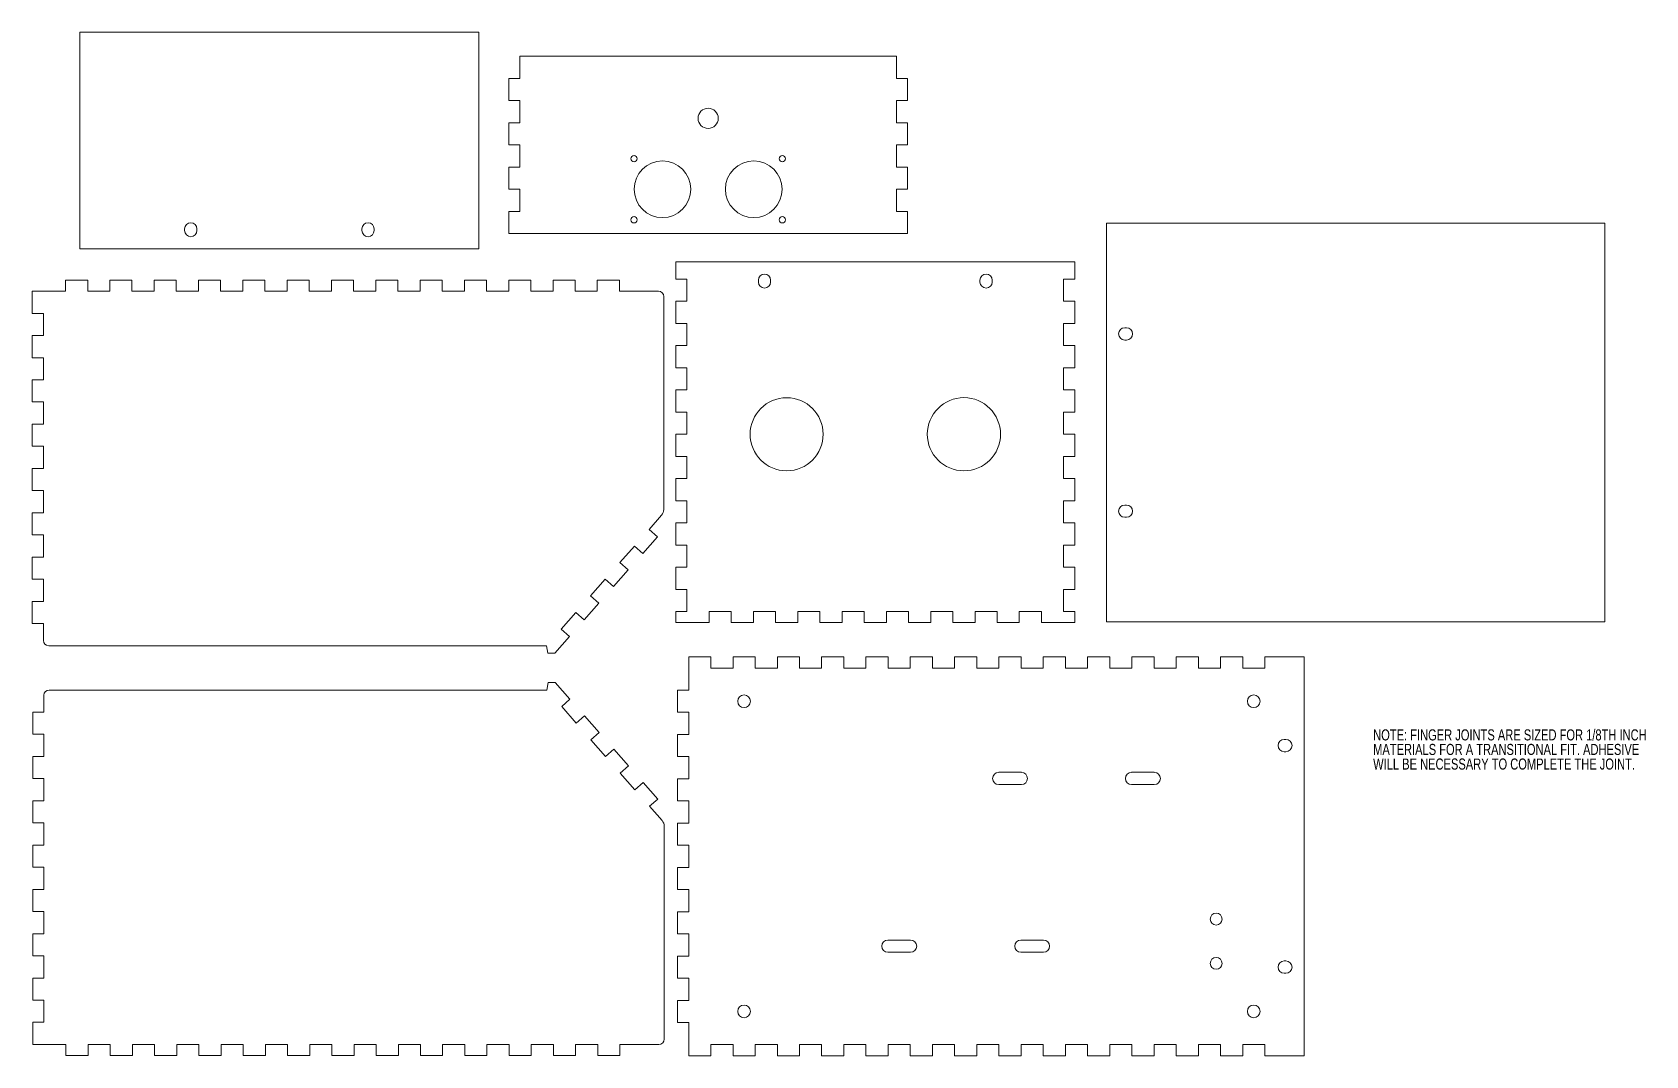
# Model space of a CAD drawing. Header units: inches. Extents: x 0.2 to 18.4, y 0.2 to 11.7.
import ezdxf

# ---------------------------------------------------------------- set-up
doc = ezdxf.new("R2010")
doc.units = ezdxf.units.IN
doc.header["$MEASUREMENT"] = 0
doc.styles.add('SLDTEXTSTYLE0', font='TXT', dxfattribs={"width": 0.75})

# ---------------------------------------------------------------- blocks, each defined once
blk = doc.blocks.new('SW_NOTE_0')
at = {"color": 0, "linetype": 'Continuous', "lineweight": 0, "char_height": 0.125, "attachment_point": 1, "style": 'SLDTEXTSTYLE0'}
for s, insert in [('NOTE: FINGER JOINTS ARE SIZED FOR 1/8TH INCH', (0, 0.161)), ('WILL BE NECESSARY TO COMPLETE THE JOINT.', (0, -0.168)), ('MATERIALS FOR A TRANSITIONAL FIT. ADHESIVE', (0, -0.003))]:
    blk.add_mtext(s, dxfattribs=dict(at, insert=insert))

msp = doc.modelspace()

# ---------------------------------------------------------------- linework, layer by layer
at = {"color": 7, "linetype": 'Continuous', "lineweight": 15}
for p, q in [((0.755, 11.733), (0.755, 9.289)), ((5.255, 11.733), (0.755, 11.733)), ((5.255, 9.289), (5.255, 11.733)), ((5.717, 11.462), (5.717, 11.212)), ((9.967, 11.462), (5.717, 11.462)), ((9.967, 11.212), (9.967, 11.462)), ((5.592, 11.212), (5.592, 10.962)), ((5.717, 11.212), (5.592, 11.212)), ((9.967, 11.212), (10.092, 11.212)), ((10.092, 11.212), (10.092, 10.962)), ((5.592, 10.962), (5.717, 10.962)), ((5.717, 10.962), (5.717, 10.712)), ((10.092, 10.962), (9.967, 10.962)), ((9.967, 10.712), (9.967, 10.962)), ((5.592, 10.712), (5.592, 10.462)), ((5.717, 10.712), (5.592, 10.712)), ((9.967, 10.712), (10.092, 10.712)), ((10.092, 10.712), (10.092, 10.462)), ((5.592, 10.462), (5.717, 10.462)), ((5.717, 10.462), (5.717, 10.212)), ((10.092, 10.462), (9.967, 10.462)), ((9.967, 10.212), (9.967, 10.462)), ((5.592, 10.212), (5.592, 9.962)), ((5.717, 10.212), (5.592, 10.212)), ((9.967, 10.212), (10.092, 10.212)), ((10.092, 10.212), (10.092, 9.962)), ((5.592, 9.962), (5.717, 9.962)), ((5.717, 9.962), (5.717, 9.712)), ((10.092, 9.962), (9.967, 9.962)), ((9.967, 9.712), (9.967, 9.962)), ((5.592, 9.712), (5.592, 9.462)), ((5.717, 9.712), (5.592, 9.712)), ((9.967, 9.712), (10.092, 9.712)), ((10.092, 9.712), (10.092, 9.462)), ((1.936, 9.515), (1.936, 9.495)), ((2.074, 9.515), (2.074, 9.495)), ((3.936, 9.515), (3.936, 9.495)), ((4.074, 9.515), (4.074, 9.495)), ((12.336, 9.579), (12.336, 5.079)), ((17.957, 9.579), (12.336, 9.579)), ((17.957, 5.079), (17.957, 9.579)), ((0.755, 9.289), (5.255, 9.289)), ((5.592, 9.462), (10.092, 9.462)), ((7.478, 9.141), (7.478, 8.947)), ((11.978, 9.141), (7.478, 9.141)), ((11.978, 9.141), (11.978, 8.947)), ((0.592, 8.811), (0.592, 8.936)), ((0.842, 8.936), (0.592, 8.936)), ((0.842, 8.811), (0.842, 8.936)), ((1.092, 8.811), (1.092, 8.936)), ((1.342, 8.936), (1.092, 8.936)), ((1.342, 8.811), (1.342, 8.936)), ((1.592, 8.811), (1.592, 8.936)), ((1.842, 8.936), (1.592, 8.936)), ((1.842, 8.811), (1.842, 8.936)), ((2.092, 8.811), (2.092, 8.936)), ((2.342, 8.936), (2.092, 8.936)), ((2.342, 8.811), (2.342, 8.936)), ((2.592, 8.811), (2.592, 8.936)), ((2.842, 8.936), (2.592, 8.936)), ((2.842, 8.811), (2.842, 8.936)), ((3.092, 8.811), (3.092, 8.936)), ((3.342, 8.936), (3.092, 8.936)), ((3.342, 8.811), (3.342, 8.936)), ((3.592, 8.811), (3.592, 8.936)), ((3.842, 8.936), (3.592, 8.936)), ((3.842, 8.811), (3.842, 8.936)), ((4.092, 8.811), (4.092, 8.936)), ((4.342, 8.936), (4.092, 8.936)), ((4.342, 8.811), (4.342, 8.936)), ((4.592, 8.811), (4.592, 8.936)), ((4.842, 8.936), (4.592, 8.936)), ((4.842, 8.811), (4.842, 8.936)), ((5.092, 8.811), (5.092, 8.936)), ((5.342, 8.936), (5.092, 8.936)), ((5.342, 8.811), (5.342, 8.936)), ((5.592, 8.811), (5.592, 8.936)), ((5.842, 8.936), (5.592, 8.936)), ((5.842, 8.811), (5.842, 8.936)), ((6.092, 8.811), (6.092, 8.936)), ((6.342, 8.936), (6.092, 8.936)), ((6.342, 8.811), (6.342, 8.936)), ((6.592, 8.811), (6.592, 8.936)), ((6.842, 8.936), (6.592, 8.936)), ((6.842, 8.811), (6.842, 8.936)), ((7.603, 8.947), (7.478, 8.947)), ((7.603, 8.947), (7.603, 8.697)), ((8.409, 8.915), (8.409, 8.935)), ((8.547, 8.915), (8.547, 8.935)), ((10.909, 8.915), (10.909, 8.935)), ((11.047, 8.915), (11.047, 8.935)), ((11.853, 8.947), (11.978, 8.947)), ((11.853, 8.697), (11.853, 8.947)), ((0.217, 8.561), (0.217, 8.811)), ((0.217, 8.811), (0.592, 8.811)), ((0.842, 8.811), (1.092, 8.811)), ((1.342, 8.811), (1.592, 8.811)), ((1.842, 8.811), (2.092, 8.811)), ((2.342, 8.811), (2.592, 8.811)), ((2.842, 8.811), (3.092, 8.811)), ((3.342, 8.811), (3.592, 8.811)), ((3.842, 8.811), (4.092, 8.811)), ((4.342, 8.811), (4.592, 8.811)), ((4.842, 8.811), (5.092, 8.811)), ((5.342, 8.811), (5.592, 8.811)), ((5.842, 8.811), (6.092, 8.811)), ((6.342, 8.811), (6.592, 8.811)), ((6.842, 8.811), (7.282, 8.811)), ((7.342, 6.349), (7.342, 8.751)), ((0.342, 8.561), (0.217, 8.561)), ((0.342, 8.311), (0.342, 8.561)), ((7.478, 8.697), (7.478, 8.447)), ((7.603, 8.697), (7.478, 8.697)), ((11.853, 8.697), (11.978, 8.697)), ((11.978, 8.697), (11.978, 8.447)), ((7.603, 8.447), (7.478, 8.447)), ((7.603, 8.447), (7.603, 8.197)), ((11.853, 8.447), (11.978, 8.447)), ((11.853, 8.197), (11.853, 8.447)), ((12.542, 8.398), (12.562, 8.398)), ((0.217, 8.061), (0.217, 8.311)), ((0.342, 8.311), (0.217, 8.311)), ((7.478, 8.197), (7.478, 7.947)), ((7.603, 8.197), (7.478, 8.197)), ((11.853, 8.197), (11.978, 8.197)), ((11.978, 8.197), (11.978, 7.947)), ((12.542, 8.26), (12.562, 8.26)), ((0.342, 8.061), (0.217, 8.061)), ((0.342, 7.811), (0.342, 8.061)), ((7.603, 7.947), (7.478, 7.947)), ((7.603, 7.947), (7.603, 7.697)), ((11.853, 7.947), (11.978, 7.947)), ((11.853, 7.697), (11.853, 7.947)), ((0.217, 7.561), (0.217, 7.811)), ((0.342, 7.811), (0.217, 7.811)), ((7.478, 7.697), (7.478, 7.447)), ((7.603, 7.697), (7.478, 7.697)), ((11.853, 7.697), (11.978, 7.697)), ((11.978, 7.697), (11.978, 7.447)), ((0.342, 7.561), (0.217, 7.561)), ((0.342, 7.311), (0.342, 7.561)), ((0.217, 7.061), (0.217, 7.311)), ((0.342, 7.311), (0.217, 7.311)), ((7.603, 7.447), (7.478, 7.447)), ((7.603, 7.447), (7.603, 7.197)), ((11.853, 7.447), (11.978, 7.447)), ((11.853, 7.197), (11.853, 7.447)), ((7.478, 7.197), (7.478, 6.947)), ((7.603, 7.197), (7.478, 7.197)), ((11.853, 7.197), (11.978, 7.197)), ((11.978, 7.197), (11.978, 6.947)), ((0.342, 7.061), (0.217, 7.061)), ((0.342, 6.811), (0.342, 7.061)), ((7.603, 6.947), (7.478, 6.947)), ((7.603, 6.947), (7.603, 6.697)), ((11.853, 6.947), (11.978, 6.947)), ((11.853, 6.697), (11.853, 6.947)), ((0.217, 6.561), (0.217, 6.811)), ((0.342, 6.811), (0.217, 6.811)), ((0.342, 6.561), (0.217, 6.561)), ((0.342, 6.311), (0.342, 6.561)), ((7.478, 6.697), (7.478, 6.447)), ((7.603, 6.697), (7.478, 6.697)), ((11.853, 6.697), (11.978, 6.697)), ((11.978, 6.697), (11.978, 6.447)), ((7.603, 6.447), (7.478, 6.447)), ((7.603, 6.447), (7.603, 6.197)), ((11.853, 6.447), (11.978, 6.447)), ((11.853, 6.197), (11.853, 6.447)), ((12.542, 6.398), (12.562, 6.398)), ((0.217, 6.061), (0.217, 6.311)), ((0.342, 6.311), (0.217, 6.311)), ((7.317, 6.283), (7.177, 6.123)), ((7.478, 6.197), (7.478, 5.947)), ((7.603, 6.197), (7.478, 6.197)), ((11.853, 6.197), (11.978, 6.197)), ((11.978, 6.197), (11.978, 5.947)), ((12.542, 6.26), (12.562, 6.26)), ((0.342, 6.061), (0.217, 6.061)), ((0.342, 5.811), (0.342, 6.061)), ((7.27, 6.041), (7.105, 5.853)), ((7.177, 6.123), (7.27, 6.041)), ((7.011, 5.936), (6.846, 5.748)), ((7.011, 5.936), (7.105, 5.853)), ((7.603, 5.947), (7.478, 5.947)), ((7.603, 5.947), (7.603, 5.697)), ((11.853, 5.947), (11.978, 5.947)), ((11.853, 5.697), (11.853, 5.947)), ((0.217, 5.561), (0.217, 5.811)), ((0.342, 5.811), (0.217, 5.811)), ((6.94, 5.666), (6.774, 5.478)), ((6.846, 5.748), (6.94, 5.666)), ((7.478, 5.697), (7.478, 5.447)), ((7.603, 5.697), (7.478, 5.697)), ((11.853, 5.697), (11.978, 5.697)), ((11.978, 5.697), (11.978, 5.447)), ((0.342, 5.561), (0.217, 5.561)), ((0.342, 5.311), (0.342, 5.561)), ((6.68, 5.561), (6.515, 5.373)), ((6.68, 5.561), (6.774, 5.478)), ((0.217, 5.061), (0.217, 5.311)), ((0.342, 5.311), (0.217, 5.311)), ((6.609, 5.291), (6.444, 5.103)), ((6.515, 5.373), (6.609, 5.291)), ((7.603, 5.447), (7.478, 5.447)), ((7.603, 5.447), (7.603, 5.197)), ((11.853, 5.447), (11.978, 5.447)), ((11.853, 5.197), (11.853, 5.447)), ((6.35, 5.186), (6.184, 4.998)), ((6.35, 5.186), (6.444, 5.103)), ((7.478, 5.197), (7.478, 5.072)), ((7.603, 5.197), (7.478, 5.197)), ((7.853, 5.197), (8.103, 5.197)), ((7.853, 5.197), (7.853, 5.072)), ((8.103, 5.197), (8.103, 5.072)), ((8.353, 5.197), (8.603, 5.197)), ((8.353, 5.197), (8.353, 5.072)), ((8.603, 5.197), (8.603, 5.072)), ((8.853, 5.197), (9.103, 5.197)), ((8.853, 5.197), (8.853, 5.072)), ((9.103, 5.197), (9.103, 5.072)), ((9.353, 5.197), (9.603, 5.197)), ((9.353, 5.197), (9.353, 5.072)), ((9.603, 5.197), (9.603, 5.072)), ((9.853, 5.197), (10.103, 5.197)), ((9.853, 5.197), (9.853, 5.072)), ((10.103, 5.197), (10.103, 5.072)), ((10.353, 5.197), (10.603, 5.197)), ((10.353, 5.197), (10.353, 5.072)), ((10.603, 5.197), (10.603, 5.072)), ((10.853, 5.197), (11.103, 5.197)), ((10.853, 5.197), (10.853, 5.072)), ((11.103, 5.197), (11.103, 5.072)), ((11.353, 5.197), (11.603, 5.197)), ((11.353, 5.197), (11.353, 5.072)), ((11.603, 5.197), (11.603, 5.072)), ((11.978, 5.197), (11.853, 5.197)), ((11.978, 5.072), (11.978, 5.197)), ((0.342, 5.061), (0.217, 5.061)), ((0.342, 4.871), (0.342, 5.061)), ((6.278, 4.916), (6.113, 4.728)), ((6.184, 4.998), (6.278, 4.916)), ((7.478, 5.072), (7.853, 5.072)), ((8.103, 5.072), (8.353, 5.072)), ((8.603, 5.072), (8.853, 5.072)), ((9.103, 5.072), (9.353, 5.072)), ((9.603, 5.072), (9.853, 5.072)), ((10.103, 5.072), (10.353, 5.072)), ((10.603, 5.072), (10.853, 5.072)), ((11.103, 5.072), (11.353, 5.072)), ((11.603, 5.072), (11.978, 5.072)), ((12.336, 5.079), (17.957, 5.079)), ((6.019, 4.811), (0.402, 4.811)), ((6.019, 4.811), (6.034, 4.728)), ((6.113, 4.728), (6.034, 4.728)), ((7.623, 4.684), (7.623, 4.309)), ((7.623, 4.684), (7.873, 4.684)), ((7.873, 4.559), (7.873, 4.684)), ((8.123, 4.559), (7.873, 4.559)), ((8.123, 4.559), (8.123, 4.684)), ((8.123, 4.684), (8.373, 4.684)), ((8.373, 4.559), (8.373, 4.684)), ((8.623, 4.559), (8.373, 4.559)), ((8.623, 4.559), (8.623, 4.684)), ((8.623, 4.684), (8.873, 4.684)), ((8.873, 4.559), (8.873, 4.684)), ((9.123, 4.559), (8.873, 4.559)), ((9.123, 4.559), (9.123, 4.684)), ((9.123, 4.684), (9.373, 4.684)), ((9.373, 4.559), (9.373, 4.684)), ((9.623, 4.559), (9.373, 4.559)), ((9.623, 4.559), (9.623, 4.684)), ((9.623, 4.684), (9.873, 4.684)), ((9.873, 4.559), (9.873, 4.684)), ((10.123, 4.559), (9.873, 4.559)), ((10.123, 4.559), (10.123, 4.684)), ((10.123, 4.684), (10.373, 4.684)), ((10.373, 4.559), (10.373, 4.684)), ((10.623, 4.559), (10.373, 4.559)), ((10.623, 4.559), (10.623, 4.684)), ((10.623, 4.684), (10.873, 4.684)), ((10.873, 4.559), (10.873, 4.684)), ((11.123, 4.559), (10.873, 4.559)), ((11.123, 4.559), (11.123, 4.684)), ((11.123, 4.684), (11.373, 4.684)), ((11.373, 4.559), (11.373, 4.684)), ((11.623, 4.559), (11.373, 4.559)), ((11.623, 4.559), (11.623, 4.684)), ((11.623, 4.684), (11.873, 4.684)), ((11.873, 4.559), (11.873, 4.684)), ((12.123, 4.559), (11.873, 4.559)), ((12.123, 4.559), (12.123, 4.684)), ((12.123, 4.684), (12.373, 4.684)), ((12.373, 4.559), (12.373, 4.684)), ((12.623, 4.559), (12.373, 4.559)), ((12.623, 4.559), (12.623, 4.684)), ((12.623, 4.684), (12.873, 4.684)), ((12.873, 4.559), (12.873, 4.684)), ((13.123, 4.559), (12.873, 4.559)), ((13.123, 4.559), (13.123, 4.684)), ((13.123, 4.684), (13.373, 4.684)), ((13.373, 4.559), (13.373, 4.684)), ((13.623, 4.559), (13.373, 4.559)), ((13.623, 4.559), (13.623, 4.684)), ((13.623, 4.684), (13.873, 4.684)), ((13.873, 4.559), (13.873, 4.684)), ((14.123, 4.559), (13.873, 4.559)), ((14.123, 4.559), (14.123, 4.684)), ((14.123, 4.684), (14.567, 4.684)), ((14.567, 0.184), (14.567, 4.684)), ((6.024, 4.311), (6.039, 4.394)), ((6.118, 4.394), (6.039, 4.394)), ((6.283, 4.206), (6.118, 4.394)), ((0.347, 4.251), (0.347, 4.061)), ((6.024, 4.311), (0.407, 4.311)), ((6.19, 4.124), (6.283, 4.206)), ((7.498, 4.059), (7.498, 4.309)), ((7.623, 4.309), (7.498, 4.309)), ((0.222, 4.061), (0.222, 3.811)), ((0.347, 4.061), (0.222, 4.061)), ((6.355, 3.936), (6.19, 4.124)), ((6.355, 3.936), (6.449, 4.019)), ((6.614, 3.831), (6.449, 4.019)), ((7.623, 4.059), (7.498, 4.059)), ((7.623, 4.059), (7.623, 3.809)), ((6.52, 3.749), (6.614, 3.831)), ((0.347, 3.811), (0.222, 3.811)), ((0.347, 3.811), (0.347, 3.561)), ((6.686, 3.561), (6.52, 3.749)), ((6.686, 3.561), (6.779, 3.644)), ((6.945, 3.456), (6.779, 3.644)), ((7.498, 3.559), (7.498, 3.809)), ((7.623, 3.809), (7.498, 3.809)), ((14.342, 3.753), (14.361, 3.753)), ((0.222, 3.561), (0.222, 3.311)), ((0.347, 3.561), (0.222, 3.561)), ((7.623, 3.559), (7.498, 3.559)), ((7.623, 3.559), (7.623, 3.309)), ((14.342, 3.615), (14.361, 3.615)), ((0.347, 3.311), (0.222, 3.311)), ((0.347, 3.311), (0.347, 3.061)), ((6.851, 3.374), (6.945, 3.456)), ((7.016, 3.186), (6.851, 3.374)), ((7.498, 3.059), (7.498, 3.309)), ((7.623, 3.309), (7.498, 3.309)), ((11.12, 3.382), (11.376, 3.382)), ((12.62, 3.382), (12.876, 3.382)), ((7.016, 3.186), (7.11, 3.269)), ((7.275, 3.081), (7.11, 3.269)), ((11.12, 3.244), (11.376, 3.244)), ((12.62, 3.244), (12.876, 3.244)), ((0.222, 3.061), (0.222, 2.811)), ((0.347, 3.061), (0.222, 3.061)), ((7.182, 2.999), (7.275, 3.081)), ((7.322, 2.839), (7.182, 2.999)), ((7.623, 3.059), (7.498, 3.059)), ((7.623, 3.059), (7.623, 2.809)), ((0.347, 2.811), (0.222, 2.811)), ((0.347, 2.811), (0.347, 2.561)), ((7.347, 0.371), (7.347, 2.773)), ((7.498, 2.559), (7.498, 2.809)), ((7.623, 2.809), (7.498, 2.809)), ((0.222, 2.561), (0.222, 2.311)), ((0.347, 2.561), (0.222, 2.561)), ((7.623, 2.559), (7.498, 2.559)), ((7.623, 2.559), (7.623, 2.309)), ((0.347, 2.311), (0.222, 2.311)), ((0.347, 2.311), (0.347, 2.061)), ((7.498, 2.059), (7.498, 2.309)), ((7.623, 2.309), (7.498, 2.309)), ((0.222, 2.061), (0.222, 1.811)), ((0.347, 2.061), (0.222, 2.061)), ((7.623, 2.059), (7.498, 2.059)), ((7.623, 2.059), (7.623, 1.809)), ((0.347, 1.811), (0.222, 1.811)), ((0.347, 1.811), (0.347, 1.561)), ((7.498, 1.559), (7.498, 1.809)), ((7.623, 1.809), (7.498, 1.809)), ((0.222, 1.561), (0.222, 1.311)), ((0.347, 1.561), (0.222, 1.561)), ((7.623, 1.559), (7.498, 1.559)), ((7.623, 1.559), (7.623, 1.309)), ((9.87, 1.489), (10.126, 1.489)), ((11.37, 1.489), (11.626, 1.489)), ((0.347, 1.311), (0.222, 1.311)), ((0.347, 1.311), (0.347, 1.061)), ((7.498, 1.059), (7.498, 1.309)), ((7.623, 1.309), (7.498, 1.309)), ((9.87, 1.351), (10.126, 1.351)), ((11.37, 1.351), (11.626, 1.351)), ((14.342, 1.253), (14.361, 1.253)), ((14.342, 1.115), (14.361, 1.115)), ((0.222, 1.061), (0.222, 0.811)), ((0.347, 1.061), (0.222, 1.061)), ((7.623, 1.059), (7.498, 1.059)), ((7.623, 1.059), (7.623, 0.809)), ((0.347, 0.811), (0.222, 0.811)), ((0.347, 0.811), (0.347, 0.561)), ((7.498, 0.559), (7.498, 0.809)), ((7.623, 0.809), (7.498, 0.809)), ((0.222, 0.561), (0.222, 0.311)), ((0.347, 0.561), (0.222, 0.561)), ((7.623, 0.559), (7.498, 0.559)), ((7.623, 0.559), (7.623, 0.184)), ((0.222, 0.311), (0.597, 0.311)), ((0.597, 0.311), (0.597, 0.186)), ((0.847, 0.186), (0.597, 0.186)), ((0.847, 0.311), (1.097, 0.311)), ((0.847, 0.311), (0.847, 0.186)), ((1.097, 0.311), (1.097, 0.186)), ((1.347, 0.186), (1.097, 0.186)), ((1.347, 0.311), (1.597, 0.311)), ((1.347, 0.311), (1.347, 0.186)), ((1.597, 0.311), (1.597, 0.186)), ((1.847, 0.186), (1.597, 0.186)), ((1.847, 0.311), (2.097, 0.311)), ((1.847, 0.311), (1.847, 0.186)), ((2.097, 0.311), (2.097, 0.186)), ((2.347, 0.186), (2.097, 0.186)), ((2.347, 0.311), (2.597, 0.311)), ((2.347, 0.311), (2.347, 0.186)), ((2.597, 0.311), (2.597, 0.186)), ((2.847, 0.186), (2.597, 0.186)), ((2.847, 0.311), (3.097, 0.311)), ((2.847, 0.311), (2.847, 0.186)), ((3.097, 0.311), (3.097, 0.186)), ((3.347, 0.186), (3.097, 0.186)), ((3.347, 0.311), (3.597, 0.311)), ((3.347, 0.311), (3.347, 0.186)), ((3.597, 0.311), (3.597, 0.186)), ((3.847, 0.186), (3.597, 0.186)), ((3.847, 0.311), (4.097, 0.311)), ((3.847, 0.311), (3.847, 0.186)), ((4.097, 0.311), (4.097, 0.186)), ((4.347, 0.186), (4.097, 0.186)), ((4.347, 0.311), (4.597, 0.311)), ((4.347, 0.311), (4.347, 0.186)), ((4.597, 0.311), (4.597, 0.186)), ((4.847, 0.186), (4.597, 0.186)), ((4.847, 0.311), (5.097, 0.311)), ((4.847, 0.311), (4.847, 0.186)), ((5.097, 0.311), (5.097, 0.186)), ((5.347, 0.186), (5.097, 0.186)), ((5.347, 0.311), (5.597, 0.311)), ((5.347, 0.311), (5.347, 0.186)), ((5.597, 0.311), (5.597, 0.186)), ((5.847, 0.186), (5.597, 0.186)), ((5.847, 0.311), (6.097, 0.311)), ((5.847, 0.311), (5.847, 0.186)), ((6.097, 0.311), (6.097, 0.186)), ((6.347, 0.186), (6.097, 0.186)), ((6.347, 0.311), (6.597, 0.311)), ((6.347, 0.311), (6.347, 0.186)), ((6.597, 0.311), (6.597, 0.186)), ((6.847, 0.186), (6.597, 0.186)), ((6.847, 0.311), (6.847, 0.186)), ((6.847, 0.311), (7.287, 0.311)), ((7.623, 0.184), (7.873, 0.184)), ((7.873, 0.309), (8.123, 0.309)), ((7.873, 0.309), (7.873, 0.184)), ((8.123, 0.309), (8.123, 0.184)), ((8.123, 0.184), (8.373, 0.184)), ((8.373, 0.309), (8.623, 0.309)), ((8.373, 0.309), (8.373, 0.184)), ((8.623, 0.309), (8.623, 0.184)), ((8.623, 0.184), (8.873, 0.184)), ((8.873, 0.309), (9.123, 0.309)), ((8.873, 0.309), (8.873, 0.184)), ((9.123, 0.309), (9.123, 0.184)), ((9.123, 0.184), (9.373, 0.184)), ((9.373, 0.309), (9.623, 0.309)), ((9.373, 0.309), (9.373, 0.184)), ((9.623, 0.309), (9.623, 0.184)), ((9.623, 0.184), (9.873, 0.184)), ((9.873, 0.309), (10.123, 0.309)), ((9.873, 0.309), (9.873, 0.184)), ((10.123, 0.309), (10.123, 0.184)), ((10.123, 0.184), (10.373, 0.184)), ((10.373, 0.309), (10.623, 0.309)), ((10.373, 0.309), (10.373, 0.184)), ((10.623, 0.309), (10.623, 0.184)), ((10.623, 0.184), (10.873, 0.184)), ((10.873, 0.309), (11.123, 0.309)), ((10.873, 0.309), (10.873, 0.184)), ((11.123, 0.309), (11.123, 0.184)), ((11.123, 0.184), (11.373, 0.184)), ((11.373, 0.309), (11.623, 0.309)), ((11.373, 0.309), (11.373, 0.184)), ((11.623, 0.309), (11.623, 0.184)), ((11.623, 0.184), (11.873, 0.184)), ((11.873, 0.309), (12.123, 0.309)), ((11.873, 0.309), (11.873, 0.184)), ((12.123, 0.309), (12.123, 0.184)), ((12.123, 0.184), (12.373, 0.184)), ((12.373, 0.309), (12.623, 0.309)), ((12.373, 0.309), (12.373, 0.184)), ((12.623, 0.309), (12.623, 0.184)), ((12.623, 0.184), (12.873, 0.184)), ((12.873, 0.309), (13.123, 0.309)), ((12.873, 0.309), (12.873, 0.184)), ((13.123, 0.309), (13.123, 0.184)), ((13.123, 0.184), (13.373, 0.184)), ((13.373, 0.309), (13.623, 0.309)), ((13.373, 0.309), (13.373, 0.184)), ((13.623, 0.309), (13.623, 0.184)), ((13.623, 0.184), (13.873, 0.184)), ((13.873, 0.309), (14.123, 0.309)), ((13.873, 0.309), (13.873, 0.184)), ((14.123, 0.309), (14.123, 0.184)), ((14.123, 0.184), (14.567, 0.184))]:
    msp.add_line(p, q, dxfattribs=at)
for centre, radius in [((7.842, 10.762), 0.114), ((7.006, 10.306), 0.0354), ((7.327, 9.962), 0.32), ((8.357, 9.962), 0.32), ((8.679, 10.306), 0.0354), ((7.006, 9.617), 0.0354), ((8.679, 9.617), 0.0354), ((8.728, 7.197), 0.412), ((10.728, 7.197), 0.413), ((8.248, 4.184), 0.072), ((13.998, 4.184), 0.072), ((13.574, 1.726), 0.0669), ((13.574, 1.226), 0.0669), ((8.248, 0.684), 0.072), ((13.998, 0.684), 0.072)]:
    msp.add_circle(centre, radius, dxfattribs=at)
for centre, radius, start, end in [((2.005, 9.515), 0.0689, 0, 180), ((2.005, 9.495), 0.0689, 180, 0), ((4.005, 9.515), 0.0689, 0, 180), ((4.005, 9.495), 0.0689, 180, 0), ((8.478, 8.935), 0.0689, 0, 180), ((10.978, 8.935), 0.0689, 0, 180), ((7.282, 8.751), 0.06, 0, 90), ((8.478, 8.915), 0.0689, 180, 0), ((10.978, 8.915), 0.0689, 180, 0), ((12.542, 8.329), 0.0689, 90, 270), ((12.562, 8.329), 0.0689, 270, 90), ((12.542, 6.329), 0.0689, 90, 270), ((12.562, 6.329), 0.0689, 270, 90), ((7.242, 6.349), 0.1, 318.5904, 0), ((0.402, 4.871), 0.06, 180, 270), ((0.407, 4.251), 0.06, 90, 180), ((14.342, 3.684), 0.0689, 90, 270), ((14.361, 3.684), 0.0689, 270, 90), ((11.12, 3.313), 0.0689, 90, 270), ((11.376, 3.313), 0.0689, 270, 90), ((12.62, 3.313), 0.0689, 90, 270), ((12.876, 3.313), 0.0689, 270, 90), ((7.247, 2.773), 0.1, 0, 41.4096), ((9.87, 1.42), 0.0689, 90, 270), ((10.126, 1.42), 0.0689, 270, 90), ((11.37, 1.42), 0.0689, 90, 270), ((11.626, 1.42), 0.0689, 270, 90), ((14.342, 1.184), 0.0689, 90, 270), ((14.361, 1.184), 0.0689, 270, 90), ((7.287, 0.371), 0.06, 270, 0)]:
    msp.add_arc(centre, radius, start, end, dxfattribs=at)

# ---------------------------------------------------------------- block references
at = {"color": 7, "linetype": 'Continuous', "lineweight": 0}
msp.add_blockref('SW_NOTE_0', (15.345, 3.706), dxfattribs=at)

doc.saveas('drawing.dxf')
